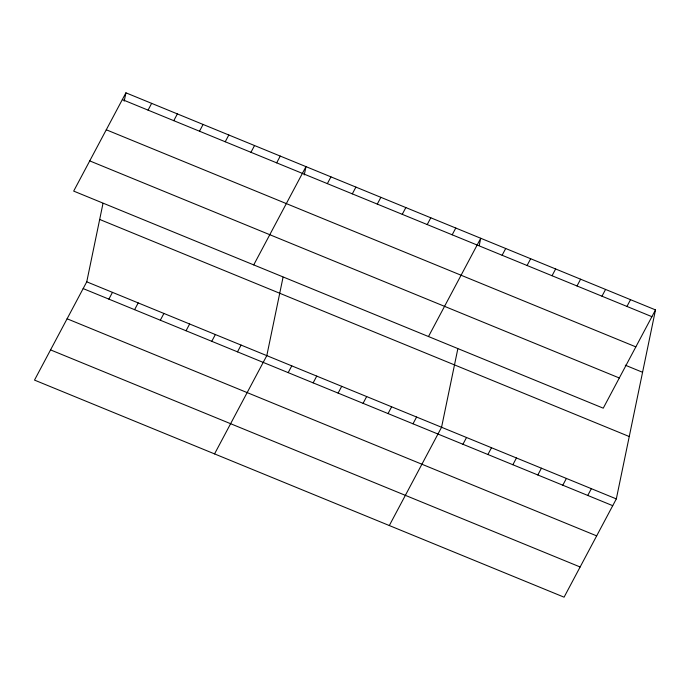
<?xml version="1.0" encoding="UTF-8"?>
<svg xmlns="http://www.w3.org/2000/svg" width="690" height="690" viewBox="0 0 690 690"><rect width="100%" height="100%" fill="white"/><g stroke="black" fill="none" stroke-linecap="round" stroke-linejoin="round"><path stroke-width="1.03" d="M655.5 309.905L603.25 408.178L73.675 191.096L125.925 92.822L655.5 309.905L616.325 498.905L564.075 597.178L34.5 380.095L86.75 281.822L103.008 203.386M124.209 101.137L125.925 92.822M283.064 277.199L266.806 355.635L214.555 453.899M304.255 174.95L305.981 166.626L253.73 264.9M457.824 348.838L441.565 427.265L389.315 525.539M479.231 245.545L480.74 238.266L428.49 336.539M148.057 110.133L151.653 103.362M173.776 120.672L177.373 113.91M108.873 299.132L112.47 292.37M199.496 131.221L203.093 124.45M134.602 309.672L138.198 302.91M225.225 141.761L228.821 134.999M160.322 320.22L163.918 313.458M250.944 152.309L254.541 145.538M186.041 330.76L189.638 323.998M276.664 162.849L280.261 156.087M211.77 341.309L215.358 334.547M237.489 351.848L241.086 345.086M327.353 183.626L330.95 176.864M352.314 193.864L355.911 187.102M377.283 204.093L380.88 197.331M288.179 372.626L291.775 365.864M402.253 214.331L405.849 207.569M313.139 382.864L316.736 376.102M427.214 224.561L430.81 217.799M338.109 393.093L341.705 386.331M452.183 234.798L455.78 228.036M363.069 403.331L366.666 396.569M388.039 413.569L391.635 406.798M502.113 255.266L505.71 248.504M413 423.798L416.596 417.036M527.074 265.503L530.67 258.733M552.043 275.733L555.64 268.971M462.93 444.265L466.526 437.503M577.004 285.971L580.601 279.209M487.899 454.503L491.496 447.741M601.973 296.2L605.57 289.438M512.868 464.732L516.456 457.97M626.943 306.438L630.531 299.676M537.829 474.97L541.426 468.208M562.798 485.199L566.395 478.437M587.759 495.437L591.356 488.675M122.337 99.584L651.903 316.667M106.277 129.78L635.844 346.872M625.287 365.191L642.571 372.281M89.735 160.891L619.301 377.982M99.679 219.454L629.254 436.537M86.75 281.822L616.325 498.905M83.154 288.584L612.729 505.675M67.103 318.78L596.669 535.871M50.56 349.899L580.126 566.982"/></g></svg>
